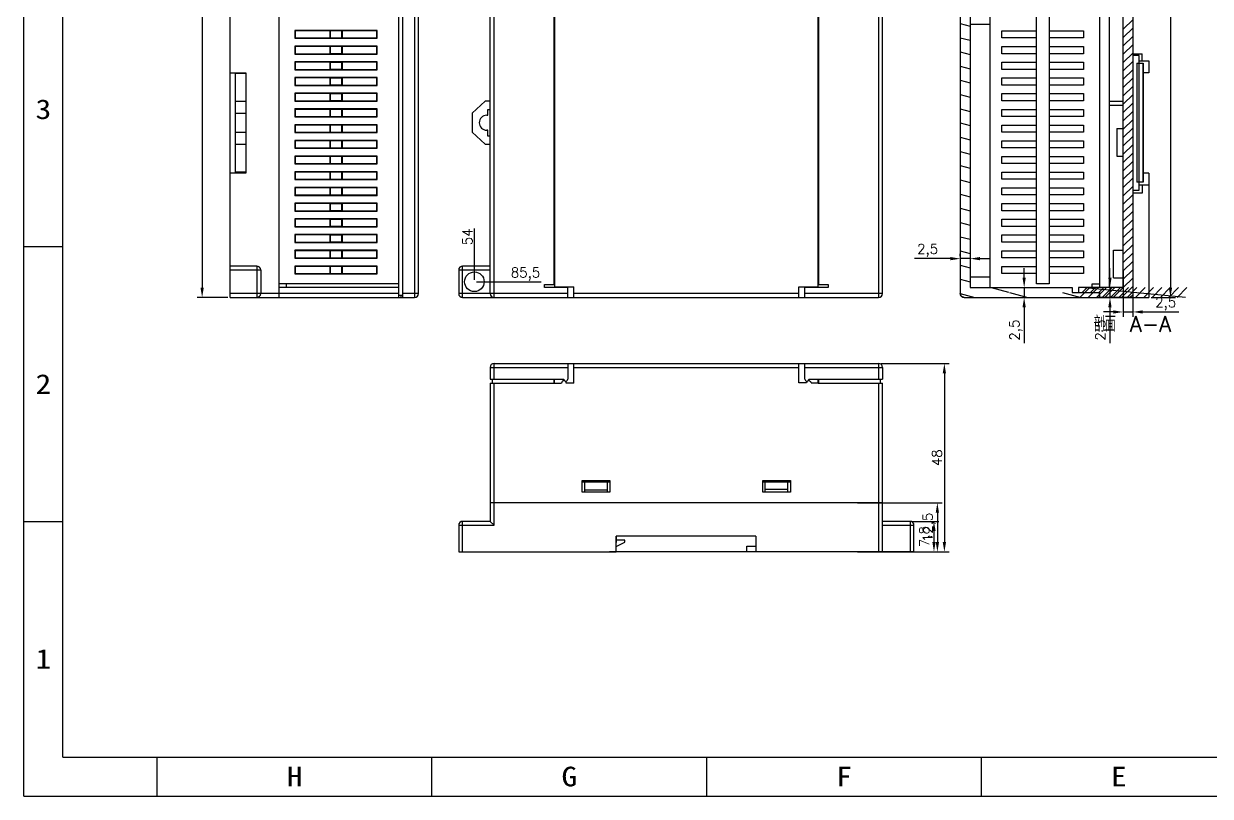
# Model space of a CAD drawing. Header units: millimetres. Extents: x 1518 to 2112, y -3048 to -2628.
# Drawn here: x 1518.2 to 1820.5, y -3047.7 to -2850.9 of the extents above; entities that cross this region are included whole.
import ezdxf
from ezdxf.enums import TextEntityAlignment as Align

# ---------------------------------------------------------------- set-up
doc = ezdxf.new("R2010")
doc.units = ezdxf.units.MM
doc.header["$MEASUREMENT"] = 0
doc.layers.get('0').update_dxf_attribs({"linetype": 'CONTINUOUS'})
doc.layers.get('Defpoints').update_dxf_attribs({"linetype": 'CONTINUOUS'})
doc.layers.add('dim', color=82, linetype='CONTINUOUS', lineweight=9)
doc.styles.get("Standard").update_dxf_attribs({"font": 'txt', "bigfont": 'gbcbig.shx'})
doc.styles.add('TEXTSTYLE_0', font='txt', dxfattribs={"width": 0.8})
doc.styles.add('TXT', font='txt.shx', dxfattribs={"bigfont": 'gbcbig.shx'})
doc.dimstyles.new('ISO-25', dxfattribs={"dimtxt": 2.5, "dimasz": 2.5, "dimexe": 1.25, "dimexo": 0.625, "dimtad": 1, "dimzin": 0, "dimtxsty": 'Standard', "dimcen": 2.5, "dimadec": 0, "dimazin": 0, "dimtfac": 1, "dimtdec": 4, "dimtofl": 0, "dimtmove": 0, "dimatfit": 3, "dimfxl": 0, "dimtolj": 1, "dimtzin": 0, "dimarcsym": 0})

# ---------------------------------------------------------------- blocks, each defined once
blk = doc.blocks.new('*D169')
at = {"layer": 'Defpoints', "color": 0}
for p in [(1796.19, -2918.11), (1794.98, -2920.61), (1796.19, -2920.61)]:
    blk.add_point(p, dxfattribs=at)
at = {"layer": 'dim', "color": 0, "lineweight": -2}
for p, q in [((1794.98, -2915.61), (1794.98, -2913.11)), ((1795.56, -2918.11), (1793.73, -2918.11)), ((1794.98, -2918.11), (1794.98, -2920.61)), ((1795.56, -2920.61), (1793.73, -2920.61)), ((1794.98, -2923.11), (1794.98, -2932.27))]:
    blk.add_line(p, q, dxfattribs=at)
at = {"layer": 'dim', "color": 0}
for points in [[(1794.56, -2915.61), (1795.39, -2915.61), (1794.98, -2918.11)], [(1794.56, -2923.11), (1795.39, -2923.11), (1794.98, -2920.61)]]:
    blk.add_solid(points, dxfattribs=at)
at = {"layer": 'dim', "color": 0, "insert": (1792.89, -2928.94), "char_height": 2.5, "attachment_point": 5, "rotation": 90}
blk.add_mtext('2,5', dxfattribs=at)
blk = doc.blocks.new('*D170')
at = {"layer": 'Defpoints', "color": 0}
for p in [(1804.85, -2741.61), (1804.85, -2920.61), (1810.39, -2920.61)]:
    blk.add_point(p, dxfattribs=at)
at = {"layer": 'dim', "color": 0, "lineweight": -2}
for p, q in [((1805.48, -2741.61), (1811.64, -2741.61)), ((1810.39, -2744.11), (1810.39, -2918.11)), ((1805.48, -2920.61), (1811.64, -2920.61))]:
    blk.add_line(p, q, dxfattribs=at)
at = {"layer": 'dim', "color": 0}
for points in [[(1809.98, -2744.11), (1810.81, -2744.11), (1810.39, -2741.61)], [(1809.98, -2918.11), (1810.81, -2918.11), (1810.39, -2920.61)]]:
    blk.add_solid(points, dxfattribs=at)
at = {"layer": 'dim', "color": 0, "insert": (1808.52, -2831.11), "char_height": 2.5, "attachment_point": 5, "rotation": 90}
blk.add_mtext('179', dxfattribs=at)
blk = doc.blocks.new('*D117')
at = {"layer": 'Defpoints', "color": 0}
for p in [(1798.35, -2912.94), (1800.85, -2913.46), (1800.85, -2924.31)]:
    blk.add_point(p, dxfattribs=at)
at = {"layer": 'dim', "color": 0, "lineweight": -2}
for p, q in [((1798.35, -2913.56), (1798.35, -2925.56)), ((1800.85, -2914.08), (1800.85, -2925.56)), ((1795.85, -2924.31), (1793.35, -2924.31)), ((1798.35, -2924.31), (1800.85, -2924.31)), ((1803.35, -2924.31), (1812.52, -2924.31))]:
    blk.add_line(p, q, dxfattribs=at)
at = {"layer": 'dim', "color": 0}
for points in [[(1795.85, -2923.89), (1795.85, -2924.72), (1798.35, -2924.31)], [(1803.35, -2923.89), (1803.35, -2924.72), (1800.85, -2924.31)]]:
    blk.add_solid(points, dxfattribs=at)
at = {"layer": 'dim', "color": 0, "insert": (1809.19, -2922.22), "char_height": 2.5, "attachment_point": 5}
blk.add_mtext('2,5', dxfattribs=at)
blk = doc.blocks.new('*D118')
at = {"layer": 'Defpoints', "color": 0}
for p in [(1771.25, -2918.11), (1771.25, -2920.61), (1773.12, -2920.61)]:
    blk.add_point(p, dxfattribs=at)
at = {"layer": 'dim', "color": 0, "lineweight": -2}
for p, q in [((1773.12, -2915.61), (1773.12, -2913.11)), ((1771.88, -2918.11), (1774.37, -2918.11)), ((1773.12, -2918.11), (1773.12, -2920.61)), ((1771.88, -2920.61), (1774.37, -2920.61)), ((1773.12, -2923.11), (1773.12, -2932.27))]:
    blk.add_line(p, q, dxfattribs=at)
at = {"layer": 'dim', "color": 0}
for points in [[(1772.7, -2915.61), (1773.53, -2915.61), (1773.12, -2918.11)], [(1772.7, -2923.11), (1773.53, -2923.11), (1773.12, -2920.61)]]:
    blk.add_solid(points, dxfattribs=at)
at = {"layer": 'dim', "color": 0, "insert": (1771.03, -2928.94), "char_height": 2.5, "attachment_point": 5, "rotation": 90}
blk.add_mtext('2,5', dxfattribs=at)
blk = doc.blocks.new('*D119')
at = {"layer": 'Defpoints', "color": 0}
for p in [(1756.85, -2910.73), (1756.85, -2910.73), (1759.35, -2910.73)]:
    blk.add_point(p, dxfattribs=at)
at = {"layer": 'dim', "color": 0, "lineweight": -2}
for p, q in [((1754.35, -2910.73), (1745.19, -2910.73)), ((1756.85, -2910.1), (1756.85, -2909.48)), ((1759.35, -2910.73), (1756.85, -2910.73)), ((1761.85, -2910.73), (1764.35, -2910.73)), ((1759.35, -2911.35), (1759.35, -2911.98))]:
    blk.add_line(p, q, dxfattribs=at)
at = {"layer": 'dim', "color": 0}
for points in [[(1754.35, -2910.31), (1754.35, -2911.14), (1756.85, -2910.73)], [(1761.85, -2910.31), (1761.85, -2911.14), (1759.35, -2910.73)]]:
    blk.add_solid(points, dxfattribs=at)
at = {"layer": 'dim', "color": 0, "insert": (1748.52, -2908.64), "char_height": 2.5, "attachment_point": 5}
blk.add_mtext('2,5', dxfattribs=at)
blk = doc.blocks.new('SUN_6HWZ35TKK40GSGJE8VEUYAXIAKM')
at = {"color": 7, "linetype": 'Continuous'}
for p, q in [((-594, 0), (-594, 420)), ((-584, 10), (-584, 410)), ((-594, 140), (-584, 140)), ((-594, 70), (-584, 70)), ((-584, 10), (-10, 10)), ((-560, 0), (-560, 10)), ((-490, 0), (-490, 10)), ((-420, 0), (-420, 10)), ((-350, 0), (-350, 10)), ((-594, 0), (0, 0))]:
    blk.add_line(p, q, dxfattribs=at)
at = {"color": 2, "style": 'TEXTSTYLE_0'}
for s, width, p, p2 in [('3', 1.030029, (-590.99, 172.5), (-586.99, 172.5)), ('2', 1.030029, (-590.99, 102.5), (-586.99, 102.5)), ('1', 1.030029, (-590.99, 32.5), (-586.99, 32.5)), ('H', 0.792749, (-526.99, 2.53), (-522.99, 2.53)), ('G', 0.736045, (-456.99, 2.53), (-452.99, 2.53)), ('F', 0.937143, (-386.99, 2.53), (-382.99, 2.53)), ('E', 0.858217, (-316.99, 2.53), (-312.99, 2.53))]:
    blk.add_text(s, height=5, dxfattribs=dict(at, width=width)).set_placement(p, p2, align=Align.FIT)
blk = doc.blocks.new('*D123')
at = {"layer": 'Defpoints', "color": 0}
for p in [(1736.05, -2937.44), (1744.05, -2985.44), (1752.79, -2985.44)]:
    blk.add_point(p, dxfattribs=at)
at = {"layer": 'dim', "color": 0, "lineweight": -2}
for p, q in [((1736.67, -2937.44), (1754.04, -2937.44)), ((1752.79, -2939.94), (1752.79, -2982.94)), ((1744.67, -2985.44), (1754.04, -2985.44))]:
    blk.add_line(p, q, dxfattribs=at)
at = {"layer": 'dim', "color": 0}
for points in [[(1752.37, -2939.94), (1753.21, -2939.94), (1752.79, -2937.44)], [(1752.37, -2982.94), (1753.21, -2982.94), (1752.79, -2985.44)]]:
    blk.add_solid(points, dxfattribs=at)
at = {"layer": 'dim', "color": 0, "insert": (1750.92, -2961.44), "char_height": 2.5, "attachment_point": 5, "rotation": 90}
blk.add_mtext('48', dxfattribs=at)
blk = doc.blocks.new('*D124')
at = {"layer": 'Defpoints', "color": 0}
for p in [(1744.05, -2977.64), (1745.05, -2985.44), (1750.14, -2985.44)]:
    blk.add_point(p, dxfattribs=at)
at = {"layer": 'dim', "color": 0, "lineweight": -2}
for p, q in [((1744.67, -2977.64), (1751.39, -2977.64)), ((1750.14, -2980.14), (1750.14, -2982.94)), ((1745.67, -2985.44), (1751.39, -2985.44))]:
    blk.add_line(p, q, dxfattribs=at)
at = {"layer": 'dim', "color": 0}
for points in [[(1749.73, -2980.14), (1750.56, -2980.14), (1750.14, -2977.64)], [(1749.73, -2982.94), (1750.56, -2982.94), (1750.14, -2985.44)]]:
    blk.add_solid(points, dxfattribs=at)
at = {"layer": 'dim', "color": 0, "insert": (1748.06, -2981.54), "char_height": 2.5, "attachment_point": 5, "rotation": 90}
blk.add_mtext('7,8', dxfattribs=at)
blk = doc.blocks.new('*D110')
at = {"layer": 'Defpoints', "color": 0}
for p in [(1687.05, -2831.11), (1633.05, -2916.61), (1641.61, -2916.61)]:
    blk.add_point(p, dxfattribs=at)
at = {"layer": 'dim', "color": 0, "lineweight": -2}
blk.add_line((1633.55, -2916.61), (1650.03, -2916.61), dxfattribs=at)
at = {"layer": 'dim', "color": 0, "insert": (1646.07, -2914.65), "char_height": 2.5, "attachment_point": 5}
blk.add_mtext('85,5', dxfattribs=at)
blk = doc.blocks.new('*D111')
at = {"layer": 'Defpoints', "color": 0}
for p in [(1687.05, -2831.11), (1633.05, -2907.75), (1633.05, -2916.61)]:
    blk.add_point(p, dxfattribs=at)
at = {"layer": 'dim', "color": 0, "lineweight": -2}
blk.add_line((1633.05, -2916.11), (1633.05, -2903.09), dxfattribs=at)
at = {"layer": 'dim', "color": 0, "insert": (1631.3, -2905.17), "char_height": 2.5, "attachment_point": 5, "rotation": 90}
blk.add_mtext('54', dxfattribs=at)
blk = doc.blocks.new('*D166')
at = {"color": 0, "lineweight": -2}
for p, q in [((1570.19, -2741.61), (1562.43, -2741.61)), ((1563.68, -2744.11), (1563.68, -2918.11)), ((1570.19, -2920.61), (1562.43, -2920.61))]:
    blk.add_line(p, q, dxfattribs=at)
at = {"color": 0}
for points in [[(1563.27, -2744.11), (1564.1, -2744.11), (1563.68, -2741.61)], [(1563.27, -2918.11), (1564.1, -2918.11), (1563.68, -2920.61)]]:
    blk.add_solid(points, dxfattribs=at)
at = {"layer": 'Defpoints', "color": 0}
for p in [(1570.81, -2741.61), (1563.68, -2920.61), (1570.81, -2920.61)]:
    blk.add_point(p, dxfattribs=at)
at = {"color": 0, "insert": (1561.81, -2831.11), "char_height": 2.5, "attachment_point": 5, "rotation": 90}
blk.add_mtext('179', dxfattribs=at)
blk = doc.blocks.new('*D116')
at = {"color": 0, "lineweight": -2}
for p, q in [((1730.64, -2972.94), (1752.26, -2972.94)), ((1751.01, -2975.44), (1751.01, -2982.94)), ((1730.64, -2985.44), (1752.26, -2985.44))]:
    blk.add_line(p, q, dxfattribs=at)
at = {"color": 0}
for points in [[(1750.59, -2975.44), (1751.43, -2975.44), (1751.01, -2972.94)], [(1750.59, -2982.94), (1751.43, -2982.94), (1751.01, -2985.44)]]:
    blk.add_solid(points, dxfattribs=at)
at = {"layer": 'Defpoints', "color": 0}
for p in [(1730.01, -2972.94), (1730.01, -2985.44), (1751.01, -2985.44)]:
    blk.add_point(p, dxfattribs=at)
at = {"color": 0, "insert": (1748.93, -2979.19), "char_height": 2.5, "attachment_point": 5, "rotation": 90}
blk.add_mtext('12,5', dxfattribs=at)

msp = doc.modelspace()

# ---------------------------------------------------------------- hatches: boundary and pattern name
h = msp.add_hatch()
h.set_pattern_fill('DEFAULT__2', color=2, scale=3.497428, angle=165, style=0)
h.set_pattern_definition([(165, (1488.8165, -3061.4266), (-0.9052, -3.378256), [])])
edge = h.paths.add_edge_path()
edge.add_line((1792.353, -2741.607), (1762.753, -2741.607))
edge.add_spline(control_points=[(1762.753, -2741.607), (1762.167, -2741.607), (1761.753, -2742.021), (1761.753, -2742.607)], knot_values=[0, 0, 0, 0, 1, 1, 1, 1], degree=3, periodic=0)
edge.add_line((1761.753, -2742.607), (1761.753, -2762.607))
edge.add_line((1761.753, -2762.607), (1757.853, -2762.607))
edge.add_spline(control_points=[(1756.853, -2763.607), (1756.853, -2763.021), (1757.267, -2762.607), (1757.853, -2762.607)], knot_values=[0, 0, 0, 0, 1, 1, 1, 1], degree=3, periodic=0)
edge.add_line((1756.853, -2763.607), (1756.853, -2919.607))
edge.add_spline(control_points=[(1757.853, -2920.607), (1757.267, -2920.607), (1756.853, -2920.193), (1756.853, -2919.607)], knot_values=[0, 0, 0, 0, 1, 1, 1, 1], degree=3, periodic=0)
edge.add_line((1757.853, -2920.607), (1792.353, -2920.607))
edge.add_line((1792.353, -2920.607), (1792.353, -2919.357))
edge.add_line((1792.353, -2919.357), (1769.153, -2919.357))
edge.add_line((1769.153, -2919.357), (1769.153, -2918.107))
edge.add_line((1769.153, -2918.107), (1759.353, -2918.107))
edge.add_line((1759.353, -2918.107), (1759.353, -2765.107))
edge.add_line((1759.353, -2765.107), (1764.353, -2765.107))
edge.add_line((1764.353, -2765.107), (1764.353, -2744.107))
edge.add_line((1764.353, -2744.107), (1785.353, -2744.107))
edge.add_line((1785.353, -2744.107), (1785.353, -2742.857))
edge.add_line((1785.353, -2742.857), (1792.353, -2742.857))
edge.add_line((1792.353, -2742.857), (1792.353, -2741.607))

# ---------------------------------------------------------------- linework, layer by layer
at = {"color": 7, "linetype": 'Continuous'}
for p, q in [((1570.812, -2920.607), (1570.812, -2741.607)), ((1583.312, -2920.607), (1583.312, -2741.607)), ((1736.048, -2741.607), (1736.048, -2920.607)), ((1800.853, -2920.607), (1800.853, -2741.607)), ((1637.048, -2919.607), (1637.048, -2742.607)), ((1737.048, -2919.607), (1737.048, -2742.607)), ((1764.353, -2744.107), (1764.353, -2918.107)), ((1798.353, -2918.107), (1798.353, -2753.607)), ((1798.353, -2918.107), (1798.353, -2753.607)), ((1800.853, -2920.607), (1800.853, -2751.357)), ((1613.812, -2920.607), (1613.812, -2762.607)), ((1614.812, -2920.607), (1614.812, -2762.657)), ((1617.812, -2762.657), (1617.812, -2920.607)), ((1638.048, -2920.607), (1638.048, -2762.657)), ((1792.353, -2762.107), (1792.353, -2918.107)), ((1794.853, -2918.107), (1794.853, -2762.107)), ((1618.812, -2919.607), (1618.812, -2763.607)), ((1653.398, -2917.307), (1653.398, -2765.957)), ((1653.448, -2765.307), (1653.448, -2917.907)), ((1720.648, -2918.107), (1720.648, -2765.157)), ((1720.698, -2765.957), (1720.698, -2917.307)), ((1756.853, -2763.607), (1756.853, -2919.607)), ((1756.853, -2763.607), (1756.853, -2919.607)), ((1759.353, -2765.107), (1759.353, -2918.107)), ((1759.353, -2765.107), (1759.353, -2918.107)), ((1776.248, -2917.107), (1776.248, -2766.107)), ((1779.458, -2766.107), (1779.458, -2917.107)), ((1587.312, -2852.607), (1587.312, -2854.607)), ((1587.404, -2852.698), (1587.312, -2852.607)), ((1608.312, -2852.607), (1587.312, -2852.607)), ((1587.404, -2852.698), (1587.404, -2854.515)), ((1596.233, -2852.698), (1587.404, -2852.698)), ((1596.207, -2852.698), (1596.207, -2854.515)), ((1596.233, -2852.698), (1596.312, -2852.643)), ((1596.312, -2852.643), (1596.312, -2854.57)), ((1596.312, -2852.643), (1599.312, -2852.643)), ((1599.312, -2854.57), (1599.312, -2852.643)), ((1599.312, -2852.643), (1599.391, -2852.698)), ((1608.22, -2852.698), (1599.391, -2852.698)), ((1599.417, -2854.515), (1599.417, -2852.698)), ((1608.22, -2852.698), (1608.312, -2852.607)), ((1608.22, -2854.515), (1608.22, -2852.698)), ((1608.312, -2854.607), (1608.312, -2852.607)), ((1764.353, -2851.117), (1759.353, -2851.117)), ((1767.445, -2852.698), (1776.248, -2852.698)), ((1767.445, -2854.515), (1767.445, -2852.698)), ((1779.458, -2852.698), (1788.261, -2852.698)), ((1788.261, -2852.698), (1788.261, -2854.515)), ((1587.312, -2854.607), (1587.404, -2854.515)), ((1587.312, -2854.607), (1608.312, -2854.607)), ((1587.312, -2856.607), (1587.312, -2858.607)), ((1587.404, -2856.698), (1587.312, -2856.607)), ((1608.312, -2856.607), (1587.312, -2856.607)), ((1587.404, -2854.515), (1596.233, -2854.515)), ((1587.404, -2856.698), (1587.404, -2858.515)), ((1596.233, -2856.698), (1587.404, -2856.698)), ((1596.207, -2856.698), (1596.207, -2858.515)), ((1596.312, -2854.57), (1596.233, -2854.515)), ((1596.233, -2856.698), (1596.312, -2856.643)), ((1599.312, -2854.57), (1596.312, -2854.57)), ((1596.312, -2856.643), (1596.312, -2858.57)), ((1596.312, -2856.643), (1599.312, -2856.643)), ((1599.391, -2854.515), (1599.312, -2854.57)), ((1599.312, -2858.57), (1599.312, -2856.643)), ((1599.312, -2856.643), (1599.391, -2856.698)), ((1599.391, -2854.515), (1608.22, -2854.515)), ((1608.22, -2856.698), (1599.391, -2856.698)), ((1599.417, -2858.515), (1599.417, -2856.698)), ((1608.22, -2854.515), (1608.312, -2854.607)), ((1608.22, -2856.698), (1608.312, -2856.607)), ((1608.22, -2858.515), (1608.22, -2856.698)), ((1608.312, -2858.607), (1608.312, -2856.607)), ((1776.248, -2854.515), (1767.445, -2854.515)), ((1767.445, -2856.698), (1776.248, -2856.698)), ((1767.445, -2858.515), (1767.445, -2856.698)), ((1788.261, -2854.515), (1779.458, -2854.515)), ((1779.458, -2856.698), (1788.261, -2856.698)), ((1788.261, -2856.698), (1788.261, -2858.515)), ((1587.312, -2858.607), (1587.404, -2858.515)), ((1587.312, -2858.607), (1608.312, -2858.607)), ((1587.404, -2858.515), (1596.233, -2858.515)), ((1596.312, -2858.57), (1596.233, -2858.515)), ((1599.312, -2858.57), (1596.312, -2858.57)), ((1599.391, -2858.515), (1599.312, -2858.57)), ((1599.391, -2858.515), (1608.22, -2858.515)), ((1608.22, -2858.515), (1608.312, -2858.607)), ((1776.248, -2858.515), (1767.445, -2858.515)), ((1788.261, -2858.515), (1779.458, -2858.515)), ((1800.853, -2858.557), (1803.153, -2858.557)), ((1802.453, -2858.957), (1800.853, -2858.957)), ((1802.453, -2860.957), (1802.453, -2858.957)), ((1803.153, -2860.357), (1803.153, -2858.557)), ((1587.312, -2860.607), (1587.312, -2862.607)), ((1587.404, -2860.698), (1587.312, -2860.607)), ((1608.312, -2860.607), (1587.312, -2860.607)), ((1587.312, -2862.607), (1587.404, -2862.515)), ((1587.312, -2862.607), (1608.312, -2862.607)), ((1587.404, -2860.698), (1587.404, -2862.515)), ((1596.233, -2860.698), (1587.404, -2860.698)), ((1587.404, -2862.515), (1596.233, -2862.515)), ((1596.207, -2860.698), (1596.207, -2862.515)), ((1596.233, -2860.698), (1596.312, -2860.643)), ((1596.312, -2862.57), (1596.233, -2862.515)), ((1596.312, -2860.643), (1596.312, -2862.57)), ((1596.312, -2860.643), (1599.312, -2860.643)), ((1599.312, -2862.57), (1596.312, -2862.57)), ((1599.312, -2862.57), (1599.312, -2860.643)), ((1599.312, -2860.643), (1599.391, -2860.698)), ((1599.391, -2862.515), (1599.312, -2862.57)), ((1608.22, -2860.698), (1599.391, -2860.698)), ((1599.391, -2862.515), (1608.22, -2862.515)), ((1599.417, -2862.515), (1599.417, -2860.698)), ((1608.22, -2860.698), (1608.312, -2860.607)), ((1608.22, -2862.515), (1608.22, -2860.698)), ((1608.22, -2862.515), (1608.312, -2862.607)), ((1608.312, -2862.607), (1608.312, -2860.607)), ((1767.445, -2860.698), (1776.248, -2860.698)), ((1767.445, -2862.515), (1767.445, -2860.698)), ((1776.248, -2862.515), (1767.445, -2862.515)), ((1779.458, -2860.698), (1788.261, -2860.698)), ((1788.261, -2862.515), (1779.458, -2862.515)), ((1788.261, -2860.698), (1788.261, -2862.515)), ((1801.853, -2860.957), (1801.853, -2891.257)), ((1801.853, -2860.957), (1803.453, -2860.957)), ((1802.353, -2860.957), (1802.353, -2891.257)), ((1802.453, -2860.357), (1804.853, -2860.357)), ((1803.4, -2860.957), (1803.4, -2891.257)), ((1803.453, -2891.257), (1803.453, -2860.957)), ((1570.812, -2863.357), (1574.812, -2863.357)), ((1572.212, -2888.957), (1572.212, -2863.357)), ((1574.812, -2863.557), (1572.212, -2863.557)), ((1574.812, -2863.357), (1574.812, -2888.957)), ((1587.312, -2864.607), (1587.312, -2866.607)), ((1587.404, -2864.698), (1587.312, -2864.607)), ((1608.312, -2864.607), (1587.312, -2864.607)), ((1587.404, -2864.698), (1587.404, -2866.515)), ((1596.233, -2864.698), (1587.404, -2864.698)), ((1596.207, -2864.698), (1596.207, -2866.515)), ((1596.233, -2864.698), (1596.312, -2864.643)), ((1596.312, -2864.643), (1596.312, -2866.57)), ((1596.312, -2864.643), (1599.312, -2864.643)), ((1599.312, -2866.57), (1599.312, -2864.643)), ((1599.312, -2864.643), (1599.391, -2864.698)), ((1608.22, -2864.698), (1599.391, -2864.698)), ((1599.417, -2866.515), (1599.417, -2864.698)), ((1608.22, -2864.698), (1608.312, -2864.607)), ((1608.22, -2866.515), (1608.22, -2864.698)), ((1608.312, -2866.607), (1608.312, -2864.607)), ((1767.445, -2866.515), (1767.445, -2864.698)), ((1767.445, -2864.698), (1776.248, -2864.698)), ((1779.458, -2864.698), (1788.261, -2864.698)), ((1788.261, -2864.698), (1788.261, -2866.515)), ((1804.853, -2863.357), (1803.453, -2863.357)), ((1587.312, -2866.607), (1587.404, -2866.515)), ((1587.312, -2866.607), (1608.312, -2866.607)), ((1587.312, -2868.607), (1587.312, -2870.607)), ((1587.404, -2868.698), (1587.312, -2868.607)), ((1608.312, -2868.607), (1587.312, -2868.607)), ((1587.404, -2866.515), (1596.233, -2866.515)), ((1587.404, -2868.698), (1587.404, -2870.515)), ((1596.233, -2868.698), (1587.404, -2868.698)), ((1596.207, -2868.698), (1596.207, -2870.515)), ((1596.312, -2866.57), (1596.233, -2866.515)), ((1596.233, -2868.698), (1596.312, -2868.643)), ((1599.312, -2866.57), (1596.312, -2866.57)), ((1596.312, -2868.643), (1596.312, -2870.57)), ((1596.312, -2868.643), (1599.312, -2868.643)), ((1599.391, -2866.515), (1599.312, -2866.57)), ((1599.312, -2870.57), (1599.312, -2868.643)), ((1599.312, -2868.643), (1599.391, -2868.698)), ((1599.391, -2866.515), (1608.22, -2866.515)), ((1608.22, -2868.698), (1599.391, -2868.698)), ((1599.417, -2870.515), (1599.417, -2868.698)), ((1608.22, -2866.515), (1608.312, -2866.607)), ((1608.22, -2868.698), (1608.312, -2868.607)), ((1608.22, -2870.515), (1608.22, -2868.698)), ((1608.312, -2870.607), (1608.312, -2868.607)), ((1776.248, -2866.515), (1767.445, -2866.515)), ((1767.445, -2870.515), (1767.445, -2868.698)), ((1767.445, -2868.698), (1776.248, -2868.698)), ((1788.261, -2866.515), (1779.458, -2866.515)), ((1779.458, -2868.698), (1788.261, -2868.698)), ((1788.261, -2868.698), (1788.261, -2870.515)), ((1572.212, -2870.607), (1574.812, -2870.607)), ((1587.312, -2870.607), (1587.404, -2870.515)), ((1587.312, -2870.607), (1608.312, -2870.607)), ((1587.404, -2870.515), (1596.233, -2870.515)), ((1596.312, -2870.57), (1596.233, -2870.515)), ((1599.312, -2870.57), (1596.312, -2870.57)), ((1599.391, -2870.515), (1599.312, -2870.57)), ((1599.391, -2870.515), (1608.22, -2870.515)), ((1608.22, -2870.515), (1608.312, -2870.607)), ((1635.806, -2870.607), (1632.495, -2873.704)), ((1637.048, -2870.607), (1635.806, -2870.607)), ((1776.248, -2870.515), (1767.445, -2870.515)), ((1788.261, -2870.515), (1779.458, -2870.515)), ((1794.853, -2870.607), (1798.353, -2870.607)), ((1794.853, -2871.607), (1798.353, -2871.607)), ((1572.212, -2873.704), (1574.812, -2873.704)), ((1587.312, -2872.607), (1587.312, -2874.607)), ((1587.404, -2872.698), (1587.312, -2872.607)), ((1608.312, -2872.607), (1587.312, -2872.607)), ((1587.312, -2874.607), (1587.404, -2874.515)), ((1587.312, -2874.607), (1608.312, -2874.607)), ((1587.404, -2872.698), (1587.404, -2874.515)), ((1596.233, -2872.698), (1587.404, -2872.698)), ((1587.404, -2874.515), (1596.233, -2874.515)), ((1596.207, -2872.698), (1596.207, -2874.515)), ((1596.233, -2872.698), (1596.312, -2872.643)), ((1596.312, -2874.57), (1596.233, -2874.515)), ((1596.312, -2872.643), (1596.312, -2874.57)), ((1596.312, -2872.643), (1599.312, -2872.643)), ((1599.312, -2874.57), (1596.312, -2874.57)), ((1599.312, -2874.57), (1599.312, -2872.643)), ((1599.312, -2872.643), (1599.391, -2872.698)), ((1599.391, -2874.515), (1599.312, -2874.57)), ((1608.22, -2872.698), (1599.391, -2872.698)), ((1599.391, -2874.515), (1608.22, -2874.515)), ((1599.417, -2874.515), (1599.417, -2872.698)), ((1608.22, -2872.698), (1608.312, -2872.607)), ((1608.22, -2874.515), (1608.22, -2872.698)), ((1608.22, -2874.515), (1608.312, -2874.607)), ((1608.312, -2874.607), (1608.312, -2872.607)), ((1632.495, -2873.704), (1632.495, -2878.51)), ((1636.189, -2874.207), (1636.495, -2874.207)), ((1636.495, -2872.707), (1637.048, -2872.707)), ((1636.495, -2874.207), (1636.495, -2872.707)), ((1767.445, -2874.515), (1767.445, -2872.698)), ((1767.445, -2872.698), (1776.248, -2872.698)), ((1776.248, -2874.515), (1767.445, -2874.515)), ((1779.458, -2872.698), (1788.261, -2872.698)), ((1788.261, -2874.515), (1779.458, -2874.515)), ((1788.261, -2872.698), (1788.261, -2874.515)), ((1587.312, -2876.607), (1587.312, -2878.607)), ((1587.404, -2876.698), (1587.312, -2876.607)), ((1608.312, -2876.607), (1587.312, -2876.607)), ((1587.404, -2876.698), (1587.404, -2878.515)), ((1596.233, -2876.698), (1587.404, -2876.698)), ((1596.207, -2876.698), (1596.207, -2878.515)), ((1596.233, -2876.698), (1596.312, -2876.643)), ((1596.312, -2876.643), (1596.312, -2878.57)), ((1596.312, -2876.643), (1599.312, -2876.643)), ((1599.312, -2878.57), (1599.312, -2876.643)), ((1599.312, -2876.643), (1599.391, -2876.698)), ((1608.22, -2876.698), (1599.391, -2876.698)), ((1599.417, -2878.515), (1599.417, -2876.698)), ((1608.22, -2876.698), (1608.312, -2876.607)), ((1608.22, -2878.515), (1608.22, -2876.698)), ((1608.312, -2878.607), (1608.312, -2876.607)), ((1767.445, -2878.515), (1767.445, -2876.698)), ((1767.445, -2876.698), (1776.248, -2876.698)), ((1779.458, -2876.698), (1788.261, -2876.698)), ((1788.261, -2876.698), (1788.261, -2878.515)), ((1796.753, -2877.607), (1798.353, -2877.607)), ((1572.212, -2878.51), (1574.812, -2878.51)), ((1587.312, -2878.607), (1587.404, -2878.515)), ((1587.312, -2878.607), (1608.312, -2878.607)), ((1587.312, -2880.607), (1587.312, -2882.607)), ((1587.404, -2880.698), (1587.312, -2880.607)), ((1608.312, -2880.607), (1587.312, -2880.607)), ((1587.404, -2878.515), (1596.233, -2878.515)), ((1587.404, -2880.698), (1587.404, -2882.515)), ((1596.233, -2880.698), (1587.404, -2880.698)), ((1596.207, -2880.698), (1596.207, -2882.515)), ((1596.312, -2878.57), (1596.233, -2878.515)), ((1596.233, -2880.698), (1596.312, -2880.643)), ((1599.312, -2878.57), (1596.312, -2878.57)), ((1596.312, -2880.643), (1596.312, -2882.57)), ((1596.312, -2880.643), (1599.312, -2880.643)), ((1599.391, -2878.515), (1599.312, -2878.57)), ((1599.312, -2882.57), (1599.312, -2880.643)), ((1599.312, -2880.643), (1599.391, -2880.698)), ((1599.391, -2878.515), (1608.22, -2878.515)), ((1608.22, -2880.698), (1599.391, -2880.698)), ((1599.417, -2882.515), (1599.417, -2880.698)), ((1608.22, -2878.515), (1608.312, -2878.607)), ((1608.22, -2880.698), (1608.312, -2880.607)), ((1608.22, -2882.515), (1608.22, -2880.698)), ((1608.312, -2882.607), (1608.312, -2880.607)), ((1632.495, -2878.51), (1635.806, -2881.607)), ((1636.495, -2878.007), (1636.189, -2878.007)), ((1636.495, -2879.507), (1636.495, -2878.007)), ((1637.048, -2879.507), (1636.495, -2879.507)), ((1776.248, -2878.515), (1767.445, -2878.515)), ((1767.445, -2882.515), (1767.445, -2880.698)), ((1767.445, -2880.698), (1776.248, -2880.698)), ((1788.261, -2878.515), (1779.458, -2878.515)), ((1779.458, -2880.698), (1788.261, -2880.698)), ((1788.261, -2880.698), (1788.261, -2882.515)), ((1572.212, -2881.607), (1574.812, -2881.607)), ((1587.312, -2882.607), (1587.404, -2882.515)), ((1587.312, -2882.607), (1608.312, -2882.607)), ((1587.404, -2882.515), (1596.233, -2882.515)), ((1596.312, -2882.57), (1596.233, -2882.515)), ((1599.312, -2882.57), (1596.312, -2882.57)), ((1599.391, -2882.515), (1599.312, -2882.57)), ((1599.391, -2882.515), (1608.22, -2882.515)), ((1608.22, -2882.515), (1608.312, -2882.607)), ((1635.806, -2881.607), (1637.048, -2881.607)), ((1776.248, -2882.515), (1767.445, -2882.515)), ((1788.261, -2882.515), (1779.458, -2882.515)), ((1587.312, -2884.607), (1587.312, -2886.607)), ((1587.404, -2884.698), (1587.312, -2884.607)), ((1608.312, -2884.607), (1587.312, -2884.607)), ((1587.312, -2886.607), (1587.404, -2886.515)), ((1587.312, -2886.607), (1608.312, -2886.607)), ((1587.404, -2884.698), (1587.404, -2886.515)), ((1596.233, -2884.698), (1587.404, -2884.698)), ((1587.404, -2886.515), (1596.233, -2886.515)), ((1596.207, -2884.698), (1596.207, -2886.515)), ((1596.233, -2884.698), (1596.312, -2884.643)), ((1596.312, -2886.57), (1596.233, -2886.515)), ((1596.312, -2884.643), (1596.312, -2886.57)), ((1596.312, -2884.643), (1599.312, -2884.643)), ((1599.312, -2886.57), (1596.312, -2886.57)), ((1599.312, -2886.57), (1599.312, -2884.643)), ((1599.312, -2884.643), (1599.391, -2884.698)), ((1599.391, -2886.515), (1599.312, -2886.57)), ((1608.22, -2884.698), (1599.391, -2884.698)), ((1599.391, -2886.515), (1608.22, -2886.515)), ((1599.417, -2886.515), (1599.417, -2884.698)), ((1608.22, -2884.698), (1608.312, -2884.607)), ((1608.22, -2886.515), (1608.22, -2884.698)), ((1608.22, -2886.515), (1608.312, -2886.607)), ((1608.312, -2886.607), (1608.312, -2884.607)), ((1767.445, -2886.515), (1767.445, -2884.698)), ((1767.445, -2884.698), (1776.248, -2884.698)), ((1776.248, -2886.515), (1767.445, -2886.515)), ((1779.458, -2884.698), (1788.261, -2884.698)), ((1788.261, -2886.515), (1779.458, -2886.515)), ((1788.261, -2884.698), (1788.261, -2886.515)), ((1796.753, -2884.607), (1798.353, -2884.607)), ((1574.812, -2888.957), (1570.812, -2888.957)), ((1574.812, -2888.657), (1572.212, -2888.657)), ((1587.312, -2888.607), (1587.312, -2890.607)), ((1587.404, -2888.698), (1587.312, -2888.607)), ((1608.312, -2888.607), (1587.312, -2888.607)), ((1587.404, -2888.698), (1587.404, -2890.515)), ((1596.233, -2888.698), (1587.404, -2888.698)), ((1596.207, -2888.698), (1596.207, -2890.515)), ((1596.233, -2888.698), (1596.312, -2888.643)), ((1596.312, -2888.643), (1596.312, -2890.57)), ((1596.312, -2888.643), (1599.312, -2888.643)), ((1599.312, -2890.57), (1599.312, -2888.643)), ((1599.312, -2888.643), (1599.391, -2888.698)), ((1608.22, -2888.698), (1599.391, -2888.698)), ((1599.417, -2890.515), (1599.417, -2888.698)), ((1608.22, -2888.698), (1608.312, -2888.607)), ((1608.22, -2890.515), (1608.22, -2888.698)), ((1608.312, -2890.607), (1608.312, -2888.607)), ((1767.445, -2890.515), (1767.445, -2888.698)), ((1767.445, -2888.698), (1776.248, -2888.698)), ((1779.458, -2888.698), (1788.261, -2888.698)), ((1788.261, -2888.698), (1788.261, -2890.515)), ((1804.853, -2888.957), (1803.453, -2888.957)), ((1804.853, -2888.957), (1804.853, -2920.607)), ((1587.312, -2890.607), (1587.404, -2890.515)), ((1587.312, -2890.607), (1608.312, -2890.607)), ((1587.312, -2892.607), (1587.312, -2894.607)), ((1587.404, -2892.698), (1587.312, -2892.607)), ((1608.312, -2892.607), (1587.312, -2892.607)), ((1587.404, -2890.515), (1596.233, -2890.515)), ((1587.404, -2892.698), (1587.404, -2894.515)), ((1596.233, -2892.698), (1587.404, -2892.698)), ((1596.207, -2892.698), (1596.207, -2894.515)), ((1596.312, -2890.57), (1596.233, -2890.515)), ((1596.233, -2892.698), (1596.312, -2892.643)), ((1599.312, -2890.57), (1596.312, -2890.57)), ((1596.312, -2892.643), (1596.312, -2894.57)), ((1596.312, -2892.643), (1599.312, -2892.643)), ((1599.391, -2890.515), (1599.312, -2890.57)), ((1599.312, -2894.57), (1599.312, -2892.643)), ((1599.312, -2892.643), (1599.391, -2892.698)), ((1599.391, -2890.515), (1608.22, -2890.515)), ((1608.22, -2892.698), (1599.391, -2892.698)), ((1599.417, -2894.515), (1599.417, -2892.698)), ((1608.22, -2890.515), (1608.312, -2890.607)), ((1608.22, -2892.698), (1608.312, -2892.607)), ((1608.22, -2894.515), (1608.22, -2892.698)), ((1608.312, -2894.607), (1608.312, -2892.607)), ((1776.248, -2890.515), (1767.445, -2890.515)), ((1767.445, -2894.515), (1767.445, -2892.698)), ((1767.445, -2892.698), (1776.248, -2892.698)), ((1788.261, -2890.515), (1779.458, -2890.515)), ((1779.458, -2892.698), (1788.261, -2892.698)), ((1788.261, -2892.698), (1788.261, -2894.515)), ((1803.453, -2891.257), (1801.853, -2891.257)), ((1802.453, -2893.257), (1802.453, -2891.257)), ((1802.453, -2891.957), (1804.853, -2891.957)), ((1803.153, -2891.957), (1803.153, -2894.057)), ((1587.312, -2894.607), (1587.404, -2894.515)), ((1587.312, -2894.607), (1608.312, -2894.607)), ((1587.404, -2894.515), (1596.233, -2894.515)), ((1596.312, -2894.57), (1596.233, -2894.515)), ((1599.312, -2894.57), (1596.312, -2894.57)), ((1599.391, -2894.515), (1599.312, -2894.57)), ((1599.391, -2894.515), (1608.22, -2894.515)), ((1608.22, -2894.515), (1608.312, -2894.607)), ((1776.248, -2894.515), (1767.445, -2894.515)), ((1788.261, -2894.515), (1779.458, -2894.515)), ((1800.853, -2893.257), (1802.453, -2893.257)), ((1803.153, -2894.057), (1800.853, -2894.057)), ((1587.312, -2896.607), (1587.312, -2898.607)), ((1587.404, -2896.698), (1587.312, -2896.607)), ((1608.312, -2896.607), (1587.312, -2896.607)), ((1587.312, -2898.607), (1587.404, -2898.515)), ((1587.312, -2898.607), (1608.312, -2898.607)), ((1587.404, -2896.698), (1587.404, -2898.515)), ((1596.233, -2896.698), (1587.404, -2896.698)), ((1587.404, -2898.515), (1596.233, -2898.515)), ((1596.207, -2896.698), (1596.207, -2898.515)), ((1596.233, -2896.698), (1596.312, -2896.643)), ((1596.312, -2898.57), (1596.233, -2898.515)), ((1596.312, -2896.643), (1596.312, -2898.57)), ((1596.312, -2896.643), (1599.312, -2896.643)), ((1599.312, -2898.57), (1596.312, -2898.57)), ((1599.312, -2898.57), (1599.312, -2896.643)), ((1599.312, -2896.643), (1599.391, -2896.698)), ((1599.391, -2898.515), (1599.312, -2898.57)), ((1608.22, -2896.698), (1599.391, -2896.698)), ((1599.391, -2898.515), (1608.22, -2898.515)), ((1599.417, -2898.515), (1599.417, -2896.698)), ((1608.22, -2896.698), (1608.312, -2896.607)), ((1608.22, -2898.515), (1608.22, -2896.698)), ((1608.22, -2898.515), (1608.312, -2898.607)), ((1608.312, -2898.607), (1608.312, -2896.607)), ((1767.445, -2898.515), (1767.445, -2896.698)), ((1767.445, -2896.698), (1776.248, -2896.698)), ((1776.248, -2898.515), (1767.445, -2898.515)), ((1779.458, -2896.698), (1788.261, -2896.698)), ((1788.261, -2898.515), (1779.458, -2898.515)), ((1788.261, -2896.698), (1788.261, -2898.515)), ((1587.312, -2900.607), (1587.312, -2902.607)), ((1587.404, -2900.698), (1587.312, -2900.607)), ((1608.312, -2900.607), (1587.312, -2900.607)), ((1587.404, -2900.698), (1587.404, -2902.515)), ((1596.233, -2900.698), (1587.404, -2900.698)), ((1596.207, -2900.698), (1596.207, -2902.515)), ((1596.233, -2900.698), (1596.312, -2900.643)), ((1596.312, -2900.643), (1596.312, -2902.57)), ((1596.312, -2900.643), (1599.312, -2900.643)), ((1599.312, -2902.57), (1599.312, -2900.643)), ((1599.312, -2900.643), (1599.391, -2900.698)), ((1608.22, -2900.698), (1599.391, -2900.698)), ((1599.417, -2902.515), (1599.417, -2900.698)), ((1608.22, -2900.698), (1608.312, -2900.607)), ((1608.22, -2902.515), (1608.22, -2900.698)), ((1608.312, -2902.607), (1608.312, -2900.607)), ((1767.445, -2902.515), (1767.445, -2900.698)), ((1767.445, -2900.698), (1776.248, -2900.698)), ((1779.458, -2900.698), (1788.261, -2900.698)), ((1788.261, -2900.698), (1788.261, -2902.515)), ((1587.312, -2902.607), (1587.404, -2902.515)), ((1587.312, -2902.607), (1608.312, -2902.607)), ((1587.312, -2904.607), (1587.312, -2906.607)), ((1587.404, -2904.698), (1587.312, -2904.607)), ((1608.312, -2904.607), (1587.312, -2904.607)), ((1587.404, -2902.515), (1596.233, -2902.515)), ((1587.404, -2904.698), (1587.404, -2906.515)), ((1596.233, -2904.698), (1587.404, -2904.698)), ((1596.207, -2904.698), (1596.207, -2906.515)), ((1596.312, -2902.57), (1596.233, -2902.515)), ((1596.233, -2904.698), (1596.312, -2904.643)), ((1599.312, -2902.57), (1596.312, -2902.57)), ((1596.312, -2904.643), (1596.312, -2906.57)), ((1596.312, -2904.643), (1599.312, -2904.643)), ((1599.391, -2902.515), (1599.312, -2902.57)), ((1599.312, -2906.57), (1599.312, -2904.643)), ((1599.312, -2904.643), (1599.391, -2904.698)), ((1599.391, -2902.515), (1608.22, -2902.515)), ((1608.22, -2904.698), (1599.391, -2904.698)), ((1599.417, -2906.515), (1599.417, -2904.698)), ((1608.22, -2902.515), (1608.312, -2902.607)), ((1608.22, -2904.698), (1608.312, -2904.607)), ((1608.22, -2906.515), (1608.22, -2904.698)), ((1608.312, -2906.607), (1608.312, -2904.607)), ((1776.248, -2902.515), (1767.445, -2902.515)), ((1767.445, -2906.515), (1767.445, -2904.698)), ((1767.445, -2904.698), (1776.248, -2904.698)), ((1788.261, -2902.515), (1779.458, -2902.515)), ((1779.458, -2904.698), (1788.261, -2904.698)), ((1788.261, -2904.698), (1788.261, -2906.515)), ((1587.312, -2906.607), (1587.404, -2906.515)), ((1587.312, -2906.607), (1608.312, -2906.607)), ((1587.404, -2906.515), (1596.233, -2906.515)), ((1596.312, -2906.57), (1596.233, -2906.515)), ((1599.312, -2906.57), (1596.312, -2906.57)), ((1599.391, -2906.515), (1599.312, -2906.57)), ((1599.391, -2906.515), (1608.22, -2906.515)), ((1608.22, -2906.515), (1608.312, -2906.607)), ((1776.248, -2906.515), (1767.445, -2906.515)), ((1788.261, -2906.515), (1779.458, -2906.515)), ((1587.312, -2908.607), (1587.312, -2910.607)), ((1587.404, -2908.698), (1587.312, -2908.607)), ((1608.312, -2908.607), (1587.312, -2908.607)), ((1587.312, -2910.607), (1587.404, -2910.515)), ((1587.312, -2910.607), (1608.312, -2910.607)), ((1587.404, -2908.698), (1587.404, -2910.515)), ((1596.233, -2908.698), (1587.404, -2908.698)), ((1587.404, -2910.515), (1596.233, -2910.515)), ((1596.207, -2908.698), (1596.207, -2910.515)), ((1596.233, -2908.698), (1596.312, -2908.643)), ((1596.312, -2910.57), (1596.233, -2910.515)), ((1596.312, -2908.643), (1596.312, -2910.57)), ((1596.312, -2908.643), (1599.312, -2908.643)), ((1599.312, -2910.57), (1596.312, -2910.57)), ((1599.312, -2910.57), (1599.312, -2908.643)), ((1599.312, -2908.643), (1599.391, -2908.698)), ((1599.391, -2910.515), (1599.312, -2910.57)), ((1608.22, -2908.698), (1599.391, -2908.698)), ((1599.391, -2910.515), (1608.22, -2910.515)), ((1599.417, -2910.515), (1599.417, -2908.698)), ((1608.22, -2908.698), (1608.312, -2908.607)), ((1608.22, -2910.515), (1608.22, -2908.698)), ((1608.22, -2910.515), (1608.312, -2910.607)), ((1608.312, -2910.607), (1608.312, -2908.607)), ((1767.445, -2910.515), (1767.445, -2908.698)), ((1767.445, -2908.698), (1776.248, -2908.698)), ((1776.248, -2910.515), (1767.445, -2910.515)), ((1779.458, -2908.698), (1788.261, -2908.698)), ((1788.261, -2910.515), (1779.458, -2910.515)), ((1788.261, -2908.698), (1788.261, -2910.515)), ((1795.853, -2915.606), (1795.853, -2908.607)), ((1795.853, -2908.607), (1798.353, -2908.607)), ((1577.612, -2912.607), (1570.812, -2912.607)), ((1570.812, -2913.607), (1578.612, -2913.607)), ((1577.612, -2912.607), (1577.612, -2920.607)), ((1578.612, -2913.607), (1578.612, -2919.607)), ((1587.312, -2912.607), (1587.312, -2914.607)), ((1587.404, -2912.698), (1587.312, -2912.607)), ((1608.312, -2912.607), (1587.312, -2912.607)), ((1587.404, -2912.698), (1587.404, -2914.515)), ((1596.233, -2912.698), (1587.404, -2912.698)), ((1596.207, -2912.698), (1596.207, -2914.515)), ((1596.233, -2912.698), (1596.312, -2912.643)), ((1596.312, -2912.643), (1596.312, -2914.57)), ((1596.312, -2912.643), (1599.312, -2912.643)), ((1599.312, -2914.57), (1599.312, -2912.643)), ((1599.312, -2912.643), (1599.391, -2912.698)), ((1608.22, -2912.698), (1599.391, -2912.698)), ((1599.417, -2914.515), (1599.417, -2912.698)), ((1608.22, -2912.698), (1608.312, -2912.607)), ((1608.22, -2914.515), (1608.22, -2912.698)), ((1608.312, -2914.607), (1608.312, -2912.607)), ((1629.048, -2913.607), (1629.048, -2919.607)), ((1629.048, -2913.607), (1637.048, -2913.607)), ((1630.048, -2920.607), (1630.048, -2912.607)), ((1637.048, -2912.607), (1630.048, -2912.607)), ((1767.445, -2914.515), (1767.445, -2912.698)), ((1767.445, -2912.698), (1776.248, -2912.698)), ((1779.458, -2912.698), (1788.261, -2912.698)), ((1788.261, -2912.698), (1788.261, -2914.515)), ((1613.812, -2917.107), (1583.312, -2917.107)), ((1585.212, -2918.107), (1585.212, -2917.107)), ((1587.312, -2914.607), (1587.404, -2914.515)), ((1587.312, -2914.607), (1608.312, -2914.607)), ((1587.404, -2914.515), (1596.233, -2914.515)), ((1596.312, -2914.57), (1596.233, -2914.515)), ((1599.312, -2914.57), (1596.312, -2914.57)), ((1599.391, -2914.515), (1599.312, -2914.57)), ((1599.391, -2914.515), (1608.22, -2914.515)), ((1608.22, -2914.515), (1608.312, -2914.607)), ((1764.353, -2915.407), (1759.353, -2915.407)), ((1776.248, -2914.515), (1767.445, -2914.515)), ((1779.458, -2917.107), (1776.248, -2917.107)), ((1788.261, -2914.515), (1779.458, -2914.515)), ((1790.453, -2918.107), (1790.453, -2917.107)), ((1790.453, -2917.107), (1792.353, -2917.107)), ((1795.853, -2915.607), (1798.353, -2915.607)), ((1613.812, -2919.607), (1570.812, -2919.607)), ((1613.812, -2918.107), (1583.312, -2918.107)), ((1614.812, -2920.107), (1613.812, -2920.107)), ((1614.412, -2920.607), (1614.412, -2920.107)), ((1618.812, -2919.607), (1614.812, -2919.607)), ((1656.848, -2919.607), (1629.048, -2919.607)), ((1650.898, -2918.107), (1650.898, -2917.307)), ((1650.898, -2917.307), (1653.398, -2917.307)), ((1656.848, -2918.107), (1650.898, -2918.107)), ((1653.448, -2917.907), (1658.348, -2917.907)), ((1654.848, -2918.107), (1654.848, -2917.907)), ((1656.848, -2920.607), (1656.848, -2917.907)), ((1658.348, -2920.607), (1658.348, -2917.907)), ((1715.748, -2919.607), (1658.348, -2919.607)), ((1715.748, -2920.607), (1715.748, -2917.907)), ((1715.748, -2917.907), (1720.648, -2917.907)), ((1717.248, -2920.607), (1717.248, -2917.907)), ((1723.198, -2918.107), (1717.248, -2918.107)), ((1737.048, -2919.607), (1717.248, -2919.607)), ((1719.248, -2918.107), (1719.248, -2917.907)), ((1720.698, -2917.307), (1723.198, -2917.307)), ((1723.198, -2917.307), (1723.198, -2918.107)), ((1759.353, -2918.107), (1785.353, -2918.107)), ((1759.353, -2918.107), (1785.353, -2918.107)), ((1785.353, -2918.107), (1785.353, -2919.357)), ((1785.353, -2918.107), (1785.353, -2919.357)), ((1785.353, -2918.107), (1785.353, -2919.357)), ((1785.353, -2919.357), (1792.353, -2919.357)), ((1785.353, -2919.357), (1792.353, -2919.357)), ((1785.353, -2919.357), (1792.353, -2919.357)), ((1798.353, -2918.107), (1786.953, -2918.107)), ((1798.353, -2918.107), (1786.953, -2918.107)), ((1792.353, -2919.357), (1792.353, -2920.607)), ((1792.353, -2919.357), (1792.353, -2920.607)), ((1792.353, -2920.607), (1792.353, -2919.357)), ((1570.812, -2920.607), (1617.812, -2920.607)), ((1630.048, -2920.607), (1736.048, -2920.607)), ((1757.853, -2920.607), (1804.853, -2920.607)), ((1757.853, -2920.607), (1792.353, -2920.607)), ((1800.853, -2920.607), (1792.353, -2920.607)), ((1638.048, -2937.439), (1736.048, -2937.439)), ((1638.048, -2941.439), (1638.048, -2937.439)), ((1656.848, -2937.439), (1656.848, -2941.439)), ((1658.348, -2942.439), (1658.348, -2937.439)), ((1715.748, -2942.339), (1715.748, -2937.439)), ((1717.248, -2941.439), (1717.248, -2937.439)), ((1736.048, -2937.439), (1736.048, -2941.439)), ((1637.048, -2938.439), (1656.848, -2938.439)), ((1637.048, -2938.439), (1637.048, -2941.439)), ((1637.048, -2941.439), (1655.848, -2941.439)), ((1637.548, -2941.439), (1637.548, -2942.439)), ((1653.248, -2941.439), (1653.248, -2942.439)), ((1653.448, -2942.439), (1653.448, -2941.439)), ((1658.348, -2938.439), (1715.748, -2938.439)), ((1717.248, -2938.439), (1737.048, -2938.439)), ((1718.248, -2941.439), (1737.048, -2941.439)), ((1720.648, -2942.439), (1720.648, -2941.439)), ((1720.848, -2942.439), (1720.848, -2941.439)), ((1736.548, -2942.439), (1736.548, -2941.439)), ((1737.048, -2938.439), (1737.048, -2941.439)), ((1637.048, -2942.439), (1655.248, -2942.439)), ((1637.048, -2942.439), (1637.048, -2977.639)), ((1638.048, -2978.639), (1638.048, -2942.439)), ((1658.348, -2942.439), (1656.448, -2942.439)), ((1717.657, -2942.339), (1715.748, -2942.339)), ((1718.84, -2942.339), (1720.848, -2942.339)), ((1720.648, -2942.439), (1737.048, -2942.439)), ((1736.048, -2942.439), (1736.048, -2985.439)), ((1737.048, -2985.439), (1737.048, -2942.439)), ((1660.548, -2967.239), (1667.548, -2967.239)), ((1660.548, -2970.239), (1660.548, -2967.239)), ((1660.548, -2967.539), (1667.548, -2967.539)), ((1661.148, -2970.239), (1661.148, -2967.539)), ((1666.948, -2970.239), (1666.948, -2967.539)), ((1667.548, -2967.239), (1667.548, -2970.239)), ((1706.548, -2970.239), (1706.548, -2967.239)), ((1706.548, -2967.239), (1713.548, -2967.239)), ((1706.548, -2967.539), (1713.548, -2967.539)), ((1707.148, -2970.239), (1707.148, -2967.539)), ((1712.948, -2970.239), (1712.948, -2967.539)), ((1713.548, -2967.239), (1713.548, -2970.239)), ((1667.548, -2970.239), (1660.548, -2970.239)), ((1666.948, -2969.695), (1661.148, -2969.695)), ((1713.548, -2970.239), (1706.548, -2970.239)), ((1712.948, -2969.491), (1707.148, -2969.491)), ((1737.048, -2972.939), (1637.048, -2972.939)), ((1637.048, -2977.639), (1630.048, -2977.639)), ((1630.048, -2985.439), (1630.048, -2977.639)), ((1637.048, -2977.639), (1638.048, -2978.639)), ((1744.048, -2977.639), (1737.048, -2977.639)), ((1744.048, -2977.639), (1744.048, -2985.439)), ((1629.048, -2978.639), (1638.048, -2978.639)), ((1629.048, -2978.639), (1629.048, -2985.439)), ((1737.048, -2978.639), (1745.048, -2978.639)), ((1745.048, -2985.439), (1745.048, -2978.639)), ((1669.148, -2985.439), (1669.148, -2981.439)), ((1704.748, -2981.439), (1669.148, -2981.439)), ((1669.148, -2983.039), (1669.195, -2983.039)), ((1669.195, -2981.439), (1669.195, -2983.039)), ((1671.395, -2982.439), (1669.195, -2982.439)), ((1669.301, -2983.986), (1671.395, -2982.939)), ((1671.395, -2982.939), (1671.395, -2982.439)), ((1704.748, -2981.439), (1704.748, -2985.439)), ((1629.048, -2985.439), (1669.148, -2985.439)), ((1706.606, -2985.439), (1667.49, -2985.439)), ((1706.606, -2985.439), (1667.49, -2985.439)), ((1706.606, -2985.439), (1667.49, -2985.439)), ((1706.606, -2985.439), (1667.49, -2985.439)), ((1706.606, -2985.439), (1667.49, -2985.439)), ((1706.606, -2985.439), (1667.49, -2985.439)), ((1706.606, -2985.439), (1667.49, -2985.439)), ((1702.448, -2985.439), (1702.448, -2983.939)), ((1702.448, -2983.939), (1704.748, -2983.939)), ((1745.048, -2985.439), (1702.448, -2985.439))]:
    msp.add_line(p, q, dxfattribs=at)
at = {"color": 2, "linetype": 'Continuous'}
for p, q in [((1798.353, -2852.31), (1800.853, -2849.81)), ((1798.353, -2854.432), (1800.853, -2851.932)), ((1798.353, -2856.553), (1800.853, -2854.053)), ((1798.353, -2858.675), (1800.853, -2856.175)), ((1798.353, -2860.797), (1800.853, -2858.297)), ((1798.353, -2862.918), (1800.853, -2860.418)), ((1798.353, -2865.04), (1800.853, -2862.54)), ((1798.353, -2867.161), (1800.853, -2864.661)), ((1798.353, -2869.283), (1800.853, -2866.783)), ((1798.353, -2871.405), (1800.853, -2868.905)), ((1798.353, -2873.526), (1800.853, -2871.026)), ((1798.353, -2875.648), (1800.853, -2873.148)), ((1798.353, -2877.77), (1800.853, -2875.27)), ((1798.353, -2879.891), (1800.853, -2877.391)), ((1798.353, -2882.013), (1800.853, -2879.513)), ((1798.353, -2884.134), (1800.853, -2881.634)), ((1798.353, -2886.256), (1800.853, -2883.756)), ((1798.353, -2888.378), (1800.853, -2885.878)), ((1798.353, -2890.499), (1800.853, -2887.999)), ((1798.353, -2892.621), (1800.853, -2890.121)), ((1798.353, -2894.743), (1800.853, -2892.243)), ((1798.353, -2896.864), (1800.853, -2894.364)), ((1798.353, -2898.986), (1800.853, -2896.486)), ((1798.353, -2901.108), (1800.853, -2898.608)), ((1798.353, -2903.229), (1800.853, -2900.729)), ((1798.353, -2905.351), (1800.853, -2902.851)), ((1798.353, -2907.472), (1800.853, -2904.972)), ((1798.353, -2909.594), (1800.853, -2907.094)), ((1798.353, -2911.716), (1800.853, -2909.216)), ((1798.353, -2913.837), (1800.853, -2911.337)), ((1798.353, -2915.959), (1800.853, -2913.459)), ((1798.353, -2918.081), (1800.853, -2915.581)), ((1787.34, -2920.607), (1789.84, -2918.107)), ((1814.219, -2920.607), (1787.719, -2918.107)), ((1787.887, -2919.357), (1789.137, -2918.107)), ((1789.462, -2920.607), (1791.962, -2918.107)), ((1790.009, -2919.357), (1791.259, -2918.107)), ((1791.583, -2920.607), (1794.083, -2918.107)), ((1792.131, -2919.357), (1793.381, -2918.107)), ((1793.002, -2920.607), (1795.502, -2918.107)), ((1793.705, -2920.607), (1796.205, -2918.107)), ((1795.124, -2920.607), (1797.624, -2918.107)), ((1795.827, -2920.607), (1798.327, -2918.107)), ((1797.245, -2920.607), (1799.745, -2918.107)), ((1797.948, -2920.607), (1800.853, -2917.702)), ((1799.367, -2920.607), (1801.867, -2918.107)), ((1800.07, -2920.607), (1800.853, -2919.824)), ((1801.489, -2920.607), (1803.989, -2918.107)), ((1803.61, -2920.607), (1806.11, -2918.107)), ((1805.732, -2920.607), (1808.232, -2918.107)), ((1807.854, -2920.607), (1810.354, -2918.107)), ((1809.975, -2920.607), (1812.475, -2918.107)), ((1812.097, -2920.607), (1814.597, -2918.107))]:
    msp.add_line(p, q, dxfattribs=at)
for p, q in [((1804.853, -2860.357), (1804.853, -2863.357)), ((1796.753, -2877.607), (1796.753, -2884.607)), ((1786.953, -2918.107), (1786.953, -2919.357))]:
    msp.add_line(p, q)
at = {"color": 7, "linetype": 'Continuous'}
msp.add_circle((1633.048, -2916.607), 2.5, dxfattribs=at)
for centre, radius, start, end in [((1636.189, -2876.107), 1.9, 90, 270), ((1577.612, -2913.607), 1, 0, 90), ((1630.048, -2913.607), 1, 90, 180), ((1577.612, -2919.607), 1, 270, 0), ((1617.812, -2919.607), 1, 270, 0), ((1630.048, -2919.607), 1, 180, 270), ((1638.048, -2919.607), 1, 180, 270), ((1736.048, -2919.607), 1, 270, 0), ((1757.853, -2919.607), 1, 180, 270), ((1638.048, -2938.439), 1, 90, 180), ((1736.048, -2938.439), 1, 0, 90), ((1656.348, -2941.439), 0.5, 180, 0), ((1717.748, -2941.439), 0.5, 180, 0), ((1655.848, -2942.439), 0.6, 0, 180), ((1718.248, -2942.439), 0.6, 9.59407, 170.40593), ((1630.048, -2978.639), 1, 90, 180), ((1744.048, -2978.639), 1, 0, 90), ((1669.077, -2983.539), 0.5, 278.15225, 296.56505)]:
    msp.add_arc(centre, radius, start, end, dxfattribs=at)
at = {"color": 7, "linetype": 'Continuous', "start_tangent": (-1, 0), "end_tangent": (0, 1)}
msp.add_spline([(1757.853, -2920.607), (1757.831, -2920.607), (1757.808, -2920.606), (1757.786, -2920.605), (1757.763, -2920.603), (1757.74, -2920.6), (1757.717, -2920.598), (1757.694, -2920.594), (1757.671, -2920.59), (1757.648, -2920.586), (1757.624, -2920.58), (1757.601, -2920.575), (1757.578, -2920.568), (1757.554, -2920.561), (1757.531, -2920.554), (1757.508, -2920.545), (1757.485, -2920.537), (1757.462, -2920.527), (1757.439, -2920.517), (1757.416, -2920.506), (1757.394, -2920.495), (1757.371, -2920.483), (1757.349, -2920.471), (1757.327, -2920.458), (1757.306, -2920.444), (1757.284, -2920.429), (1757.263, -2920.415), (1757.243, -2920.399), (1757.223, -2920.383), (1757.203, -2920.367), (1757.183, -2920.35), (1757.164, -2920.332), (1757.146, -2920.314), (1757.128, -2920.295), (1757.11, -2920.276), (1757.093, -2920.257), (1757.077, -2920.237), (1757.061, -2920.217), (1757.045, -2920.196), (1757.03, -2920.175), (1757.016, -2920.154), (1757.002, -2920.132), (1756.989, -2920.111), (1756.976, -2920.088), (1756.965, -2920.066), (1756.953, -2920.044), (1756.943, -2920.021), (1756.933, -2919.998), (1756.923, -2919.975), (1756.914, -2919.952), (1756.906, -2919.929), (1756.898, -2919.905), (1756.891, -2919.882), (1756.885, -2919.859), (1756.879, -2919.835), (1756.874, -2919.812), (1756.87, -2919.789), (1756.866, -2919.766), (1756.862, -2919.742), (1756.859, -2919.72), (1756.857, -2919.697), (1756.855, -2919.674), (1756.854, -2919.651), (1756.853, -2919.629), (1756.853, -2919.607)], degree=3, dxfattribs=at)

# ---------------------------------------------------------------- block references
msp.add_blockref('SUN_6HWZ35TKK40GSGJE8VEUYAXIAKM', (2112.23, -3047.669))

# ---------------------------------------------------------------- texts
at = {"color": 2, "linetype": 'Continuous', "insert": (1810.597, -2925.385), "char_height": 3.9688, "width": 34.2944, "attachment_point": 3, "line_spacing_factor": 0.9, "style": 'TXT'}
msp.add_mtext('剖面 A-A', dxfattribs=at)

# ---------------------------------------------------------------- dimensions: what is measured, and where the dimension line sits
for base, p1, p2, picture, middle in [((1563.684, -2920.607), (1570.812, -2741.607), (1570.812, -2920.607), '*D166', (1561.809, -2831.107)), ((1751.011, -2985.439), (1730.014, -2972.939), (1730.014, -2985.439), '*D116', (1748.927, -2979.189))]:
    dim = msp.add_linear_dim(base=base, p1=p1, p2=p2, angle=90, dimstyle='ISO-25')
    dim.commit()
    dim.dimension.update_dxf_attribs({"geometry": picture, "text_midpoint": middle, "dimtype": 160})
at = {"layer": 'dim'}
for base, p1, p2, picture, middle in [((1810.394, -2920.607), (1804.853, -2741.607), (1804.853, -2920.607), '*D170', (1808.519, -2831.107)), ((1773.116, -2920.607), (1771.251, -2918.107), (1771.251, -2920.607), '*D118', (1771.032, -2928.94)), ((1794.976, -2920.607), (1796.185, -2918.107), (1796.185, -2920.607), '*D169', (1792.893, -2928.94)), ((1752.79, -2985.439), (1736.048, -2937.439), (1744.048, -2985.439), '*D123', (1750.915, -2961.439)), ((1750.143, -2985.439), (1744.048, -2977.639), (1745.048, -2985.439), '*D124', (1748.06, -2981.539))]:
    dim = msp.add_linear_dim(base=base, p1=p1, p2=p2, angle=90, dimstyle='ISO-25', dxfattribs=at)
    dim.commit()
    dim.dimension.update_dxf_attribs({"geometry": picture, "text_midpoint": middle, "dimtype": 160})
for base, p1, p2, picture, middle in [((1687.048219825, -2831.106791509), (1633.048219827, -2916.606791509), (1633.048219827, -2907.752478053), '*D111', (1631.298469827, -2905.169394719)), ((1687.048, -2831.107), (1633.048, -2916.607), (1641.609, -2916.607), '*D110', (1646.067, -2914.649))]:
    dim = msp.add_linear_dim(base=base, p1=p1, p2=p2, dimstyle='ISO-25', override={"dimasz": 2, "dimexe": 0.49975, "dimexo": 0.49975, "dimgap": 0.49975}, dxfattribs=at)
    dim.commit()
    dim.dimension.update_dxf_attribs({"geometry": picture, "text_midpoint": middle, "dimtype": 160})
for base, p1, p2, picture, middle in [((1756.853, -2910.725), (1759.353, -2910.725), (1756.853, -2910.725), '*D119', (1748.52, -2908.642)), ((1800.853, -2924.307), (1798.353, -2912.937), (1800.853, -2913.459), '*D117', (1809.186, -2922.224))]:
    dim = msp.add_linear_dim(base=base, p1=p1, p2=p2, dimstyle='ISO-25', dxfattribs=at)
    dim.commit()
    dim.dimension.update_dxf_attribs({"geometry": picture, "text_midpoint": middle, "dimtype": 160})

doc.saveas('drawing.dxf')
